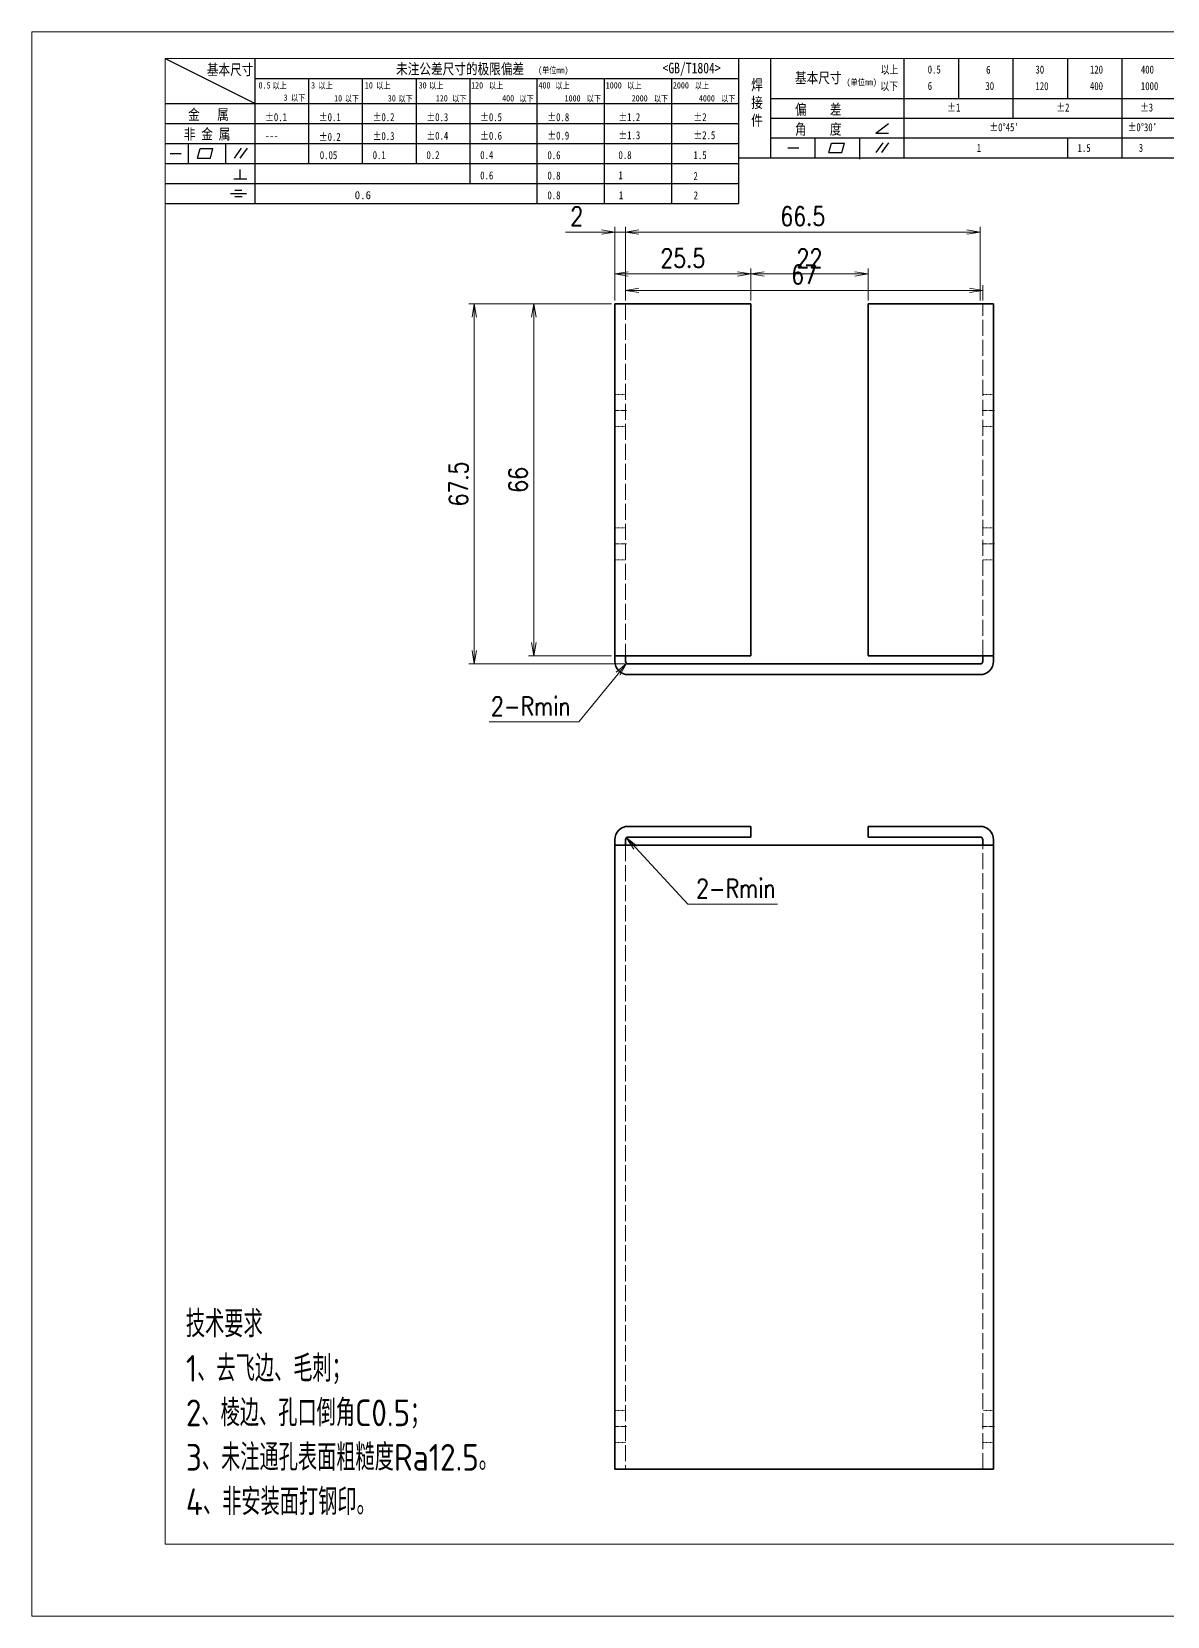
# Model space of a CAD drawing. Header units: inches. Extents: x 269 to 10986, y 1043 to 4337.
# Drawn here: x 6360.5 to 6573.4, y 1166.8 to 1463.8 of the extents above; entities that cross this region are included whole.
import ezdxf

# ---------------------------------------------------------------- set-up
doc = ezdxf.new("R2010")
doc.units = ezdxf.units.IN
doc.header["$MEASUREMENT"] = 0
doc.linetypes.add('AM_ISO02W050x2', pattern=[3.75, 3, -0.75])
doc.linetypes.add('AM_ISO08W050x2', pattern=[9, 6, -0.75, 1.5, -0.75])
for name, color, linetype, lineweight in [('中心线', 2, 'AM_ISO08W050x2', 18), ('图框', 7, 'Continuous', 18), ('标注线', 3, 'Continuous', 18), ('粗实线', 7, 'Continuous', 35), ('虚线', 1, 'AM_ISO02W050x2', 18)]:
    doc.layers.add(name, color=color, linetype=linetype, lineweight=lineweight)
doc.layers.add('图\\M+19E79\\M+195B6\\M+18E9A', color=7, linetype='Continuous')
doc.layers.add('打印', color=7, linetype='Continuous', lineweight=15, plot=False)
doc.layers.add('打印-禁用', color=7, linetype='Continuous', lineweight=15, plot=False)
doc.styles.add('DIM', font='romans.shx', dxfattribs={"width": 0.8, "bigfont": 'bigfont.shx'})
doc.styles.add('国标', font='simfang.ttf', dxfattribs={"width": 0.8})
doc.styles.add('机械长仿宋', font='gbenor.shx', dxfattribs={"height": 1, "bigfont": 'gbcbig.shx'})
doc.dimstyles.new('XR 1-1$0', dxfattribs={"dimtxt": 3.5, "dimasz": 2.5, "dimexe": 1, "dimexo": 0.625, "dimgap": 1.2, "dimtad": 1, "dimzin": 9, "dimdsep": 46, "dimtxsty": 'DIM', "dimblk": 'OPEN', "dimcen": 0, "dimclrd": 8, "dimclre": 8, "dimclrt": 2, "dimazin": 2, "dimtfac": 0.5, "dimtmove": 0, "dimatfit": 3, "dimldrblk": 'OPEN', "dimfxl": 0, "dimtolj": 2, "dimlwd": 18, "dimlwe": 18, "dimarcsym": 0})
doc.dimstyles.new('XR 1-1$4', dxfattribs={"dimtxt": 3.5, "dimasz": 2.5, "dimexe": 1, "dimexo": 0.625, "dimgap": 1.2, "dimtad": 1, "dimtoh": 1, "dimdsep": 46, "dimtxsty": 'DIM', "dimblk": 'OPEN', "dimcen": 0, "dimclrd": 8, "dimclre": 8, "dimclrt": 2, "dimazin": 2, "dimtfac": 0.5, "dimtofl": 0, "dimtmove": 0, "dimatfit": 3, "dimldrblk": 'OPEN', "dimfxl": 0, "dimtolj": 2, "dimlwd": 18, "dimlwe": 18, "dimarcsym": 0})

# ---------------------------------------------------------------- blocks, each defined once
blk = doc.blocks.new('GZDEH零件A3图框V01版')
at = {"layer": '图\\M+19E79\\M+195B6\\M+18E9A', "color": 9}
for p, q in [((2882.49, -1554.46), (2899.37, -1562.92)), ((2899.37, -1581.67), (2899.37, -1554.46)), ((2990.09, -1581.67), (2990.09, -1554.46)), ((2996.09, -1573.08), (2996.09, -1554.46)), ((3021.09, -1561.98), (3021.09, -1554.46)), ((3031.31, -1561.98), (3031.31, -1554.46)), ((3041.53, -1561.98), (3041.53, -1554.46)), ((3051.75, -1561.98), (3051.75, -1554.46)), ((3061.98, -1561.98), (3061.98, -1554.46)), ((2899.37, -1558.24), (2990.09, -1558.24)), ((2909.45, -1574.17), (2909.45, -1558.24)), ((2919.53, -1574.17), (2919.53, -1558.24)), ((2929.61, -1574.17), (2929.61, -1558.24)), ((2939.69, -1577.92), (2939.69, -1558.24)), ((2952.29, -1581.67), (2952.29, -1558.24)), ((2964.89, -1581.67), (2964.89, -1558.24)), ((2977.49, -1581.67), (2977.49, -1558.24)), ((2996.09, -1561.98), (3113.09, -1561.98)), ((3021.09, -1573.08), (3021.09, -1561.98)), ((3041.53, -1565.68), (3041.53, -1561.98)), ((3061.98, -1573.08), (3061.98, -1561.98)), ((2882.49, -1562.92), (2990.09, -1562.92)), ((2882.49, -1566.67), (2990.09, -1566.67)), ((2996.09, -1565.68), (3113.09, -1565.68)), ((3015.75, -1568.51), (3018.15, -1566.66)), ((2882.49, -1570.42), (2990.09, -1570.42)), ((2886.92, -1574.12), (2886.92, -1570.42)), ((2893.91, -1574.12), (2893.91, -1570.42)), ((2996.09, -1569.38), (3113.09, -1569.38)), ((3004.42, -1573.08), (3004.42, -1569.38)), ((3006.97, -1572.12), (3007.45, -1570.33)), ((3007.45, -1570.33), (3009.86, -1570.33)), ((3009.39, -1572.12), (3009.86, -1570.33)), ((3012.75, -1573.08), (3012.75, -1569.38)), ((3015.75, -1568.51), (3018.15, -1568.51)), ((3015.81, -1572.12), (3017.15, -1570.26)), ((3016.89, -1572.12), (3018.23, -1570.26)), ((3051.75, -1573.08), (3051.75, -1569.38)), ((2883.43, -1572.27), (2885.49, -1572.27)), ((2888.59, -1573.16), (2889.07, -1571.37)), ((2888.59, -1573.16), (2891, -1573.16)), ((2889.07, -1571.37), (2891.48, -1571.37)), ((2891, -1573.16), (2891.48, -1571.37)), ((2895.52, -1573.16), (2896.85, -1571.3)), ((2896.6, -1573.16), (2897.94, -1571.3)), ((2990.09, -1573.08), (3113.09, -1573.08)), ((2999.26, -1571.23), (3001.32, -1571.23)), ((3006.97, -1572.12), (3009.39, -1572.12)), ((3012.75, -1573.33), (3012.75, -1573.08)), ((2882.49, -1574.17), (2990.09, -1574.17)), ((2895.42, -1577.05), (2897.81, -1577.05)), ((2896.58, -1577.05), (2896.58, -1575.28)), ((2882.49, -1577.92), (2990.09, -1577.92)), ((2894.79, -1579.77), (2897.77, -1579.77)), ((2895.57, -1579.17), (2896.92, -1579.17)), ((2882.49, -1581.67), (2990.09, -1581.67)), ((2895.57, -1580.37), (2896.93, -1580.37))]:
    blk.add_line(p, q, dxfattribs=at)
at = {"layer": '图框', "linetype": 'Continuous'}
for p, q in [((2882.49, -1554.46), (2882.49, -1832.96)), ((3272.49, -1554.46), (2882.49, -1554.46)), ((2882.49, -1832.96), (3272.49, -1832.96))]:
    blk.add_line(p, q, dxfattribs=at)
at = {"layer": '打印-禁用', "linetype": 'Continuous'}
for p, q in [((2857.49, -1549.46), (2857.49, -1846.46)), ((3277.49, -1549.46), (2857.49, -1549.46)), ((2857.49, -1846.46), (3277.49, -1846.46))]:
    blk.add_line(p, q, dxfattribs=at)
at = {"layer": '图\\M+19E79\\M+195B6\\M+18E9A', "color": 9, "style": '国标', "width": 0.8}
for s, height, p in [('基本尺寸', 2, (2890.33, -1557.58)), ('未注公差尺寸的极限偏差', 2, (2925.81, -1557.44)), ('<GB/T1804>', 2, (2975.78, -1557.27)), ('以上', 1.5, (3016.64, -1557.33)), ('0.5', 1.5, (3025.49, -1557.3)), ('6', 1.5, (3036.45, -1557.34)), ('30', 1.5, (3045.69, -1557.31)), ('120', 1.5, (3055.91, -1557.31)), ('400', 1.5, (3065.46, -1557.31)), ('30', 1.2, (2930.04, -1560.11)), ('基本尺寸', 2, (3000.6, -1559.1)), ('以下', 1.5, (3016.58, -1560.43)), ('6', 1.5, (3025.49, -1560.38)), ('30', 1.5, (3036.31, -1560.39)), ('120', 1.5, (3045.69, -1560.41)), ('400', 1.5, (3055.91, -1560.41)), ('1000', 1.5, (3065.46, -1560.41)), ('金   属', 2, (2886.82, -1565.98)), ('±0.1', 1.5, (2901.27, -1566.23)), ('±0.1', 1.5, (2911.35, -1566.23)), ('±0.2', 1.5, (2921.43, -1566.23)), ('±0.3', 1.5, (2931.51, -1566.23)), ('±0.5', 1.5, (2941.59, -1566.23)), ('±0.8', 1.5, (2954.19, -1566.23)), ('±1.2', 1.5, (2967.51, -1566.23)), ('±2', 1.5, (2981.58, -1566.23)), ('偏    差', 2, (3000.6, -1565.04)), ('±1', 1.5, (3029.16, -1564.42)), ('±2', 1.5, (3049.61, -1564.42)), ('±3', 1.5, (3065.3, -1564.42)), ('非 金 属', 2, (2886.02, -1569.65)), ('±0.3', 1.5, (2921.43, -1569.77)), ('±0.4', 1.5, (2931.51, -1569.71)), ('±0.6', 1.5, (2941.59, -1569.71)), ('±0.9', 1.5, (2954.19, -1569.68)), ('±1.3', 1.5, (2967.51, -1569.62)), ('±2.5', 1.5, (2981.58, -1569.61)), ('角    度', 2, (3000.6, -1568.74)), ("±0%%D45'", 1.5, (3037.06, -1568.12)), ("±0%%D30'", 1.5, (3062.98, -1568.12)), ('---', 1.5, (2901.27, -1569.65)), ('±0.2', 1.5, (2911.35, -1569.92)), ('1', 1.5, (3034.69, -1571.98)), ('1.5', 1.5, (3053.59, -1572.01)), ('3', 1.5, (3065.05, -1571.98)), ('0.1', 1.5, (2921.43, -1573.34)), ('0.2', 1.5, (2931.51, -1573.33)), ('0.4', 1.5, (2941.59, -1573.33)), ('0.6', 1.5, (2954.19, -1573.35)), ('0.8', 1.5, (2967.51, -1573.33)), ('1.5', 1.5, (2981.58, -1573.34)), ('0.6', 1.5, (2941.59, -1577.14)), ('0.8', 1.5, (2954.19, -1577.17)), ('1', 1.5, (2967.51, -1577.12)), ('2', 1.5, (2981.58, -1577.26)), ('0.8', 1.5, (2954.19, -1580.87)), ('1', 1.5, (2967.59, -1580.86)), ('2', 1.5, (2981.62, -1580.89))]:
    blk.add_text(s, height=height, dxfattribs=at).set_placement(p)
at = {"layer": '图\\M+19E79\\M+195B6\\M+18E9A', "color": 9, "lineweight": 15, "style": '国标', "width": 0.8}
for s, p in [('(单位mm)', (2952.44, -1557.27)), ('0.5', (2900.03, -1560.11)), ('以上', (2902.64, -1560.16)), ('3', (2909.88, -1560.11)), ('以上', (2911.25, -1560.16)), ('10', (2919.96, -1560.11)), ('以上', (2922.09, -1560.16)), ('以上', (2932.02, -1560.16)), ('120', (2939.88, -1560.11)), ('以上', (2943.21, -1560.16)), ('400', (2952.52, -1560.11)), ('以上', (2955.68, -1560.16)), ('1000', (2965.12, -1560.11)), ('以上', (2969.16, -1560.16)), ('2000', (2977.72, -1560.11)), ('以上', (2981.8, -1560.16)), ('(单位mm)', (3010.27, -1559.51)), ('3', (2904.73, -1562.41)), ('以下', (2906.1, -1562.46)), ('10', (2914.19, -1562.54)), ('以下', (2916.18, -1562.59)), ('30', (2924.27, -1562.54)), ('以下', (2926.26, -1562.59)), ('120', (2933.26, -1562.54)), ('以下', (2936.34, -1562.59)), ('400', (2945.7, -1562.54)), ('以下', (2948.94, -1562.59)), ('1000', (2957.41, -1562.54)), ('以下', (2961.54, -1562.59)), ('2000', (2969.99, -1562.54)), ('以下', (2974.14, -1562.59)), ('4000', (2982.59, -1562.54)), ('以下', (2986.74, -1562.59))]:
    blk.add_text(s, height=1.2, dxfattribs=at).set_placement(p)
at = {"layer": '图\\M+19E79\\M+195B6\\M+18E9A', "color": 9, "lineweight": 13, "style": '国标'}
blk.add_text('0.6', height=1.5, dxfattribs=at).set_placement((2918.05, -1580.85))
at = {"layer": '图\\M+19E79\\M+195B6\\M+18E9A', "color": 9, "style": '国标'}
for s, insert, char_height, width, attachment_point in [('焊\\P接\\P件', (2992.39, -1558.41), 2, 3.1877, 1), ('0.05', (2911.51, -1573.37), 1.5, 5.1982, 7)]:
    blk.add_mtext(s, dxfattribs=dict(at, insert=insert, char_height=char_height, width=width, attachment_point=attachment_point))
blk = doc.blocks.new('DEH A3')
at = {"layer": '图框'}
blk.add_blockref('GZDEH零件A3图框V01版', (-2857.49, 1846.46), dxfattribs=at)
blk = doc.blocks.new('_Open')
at = {"color": 0, "linetype": 'ByBlock', "lineweight": -2}
for p, q in [((-1, 0.17), (0, 0)), ((-1, -0.17), (0, 0)), ((0, 0), (-1, 0))]:
    blk.add_line(p, q, dxfattribs=at)
blk = doc.blocks.new('*D922')
at = {"layer": 'Defpoints', "color": 0, "transparency": 16777216}
for p in [(6443.48, 1412.82), (6469.83, 1412.82), (6472.33, 1345.32)]:
    blk.add_point(p, dxfattribs=at)
at = {"layer": '标注线', "color": 8, "lineweight": 18, "transparency": 16777216}
for p, q in [((6469.21, 1412.82), (6442.48, 1412.82)), ((6443.48, 1347.82), (6443.48, 1410.32)), ((6471.71, 1345.32), (6442.48, 1345.32))]:
    blk.add_line(p, q, dxfattribs=at)
at = {"layer": '标注线', "color": 8, "lineweight": 18, "transparency": 16777216, "xscale": 2.5, "yscale": 2.5, "zscale": 2.5}
for p, rotation in [((6443.48, 1412.82), 90), ((6443.48, 1345.32), 270)]:
    blk.add_blockref('_Open', p, dxfattribs=dict(at, rotation=rotation))
at = {"layer": '标注线', "color": 2, "transparency": 16777216, "insert": (6440.53, 1379.07), "char_height": 3.5, "attachment_point": 5, "rotation": 90, "style": 'DIM'}
blk.add_mtext('\\A2;67.5', dxfattribs=at)
blk = doc.blocks.new('*D923')
at = {"layer": 'Defpoints', "color": 0, "transparency": 16777216}
for p in [(6538.33, 1426.27), (6471.83, 1412.82), (6538.33, 1412.82)]:
    blk.add_point(p, dxfattribs=at)
at = {"layer": '标注线', "color": 8, "lineweight": 18, "transparency": 16777216}
for p, q in [((6471.83, 1413.44), (6471.83, 1427.27)), ((6474.33, 1426.27), (6535.83, 1426.27)), ((6538.33, 1413.44), (6538.33, 1427.27))]:
    blk.add_line(p, q, dxfattribs=at)
at = {"layer": '标注线', "color": 8, "lineweight": 18, "transparency": 16777216, "xscale": 2.5, "yscale": 2.5, "zscale": 2.5, "rotation": 180}
blk.add_blockref('_Open', (6471.83, 1426.27), dxfattribs=at)
at = {"layer": '标注线', "color": 8, "lineweight": 18, "transparency": 16777216, "xscale": 2.5, "yscale": 2.5, "zscale": 2.5}
blk.add_blockref('_Open', (6538.33, 1426.27), dxfattribs=at)
at = {"layer": '标注线', "color": 2, "transparency": 16777216, "insert": (6505.08, 1429.22), "char_height": 3.5, "attachment_point": 5, "style": 'DIM'}
blk.add_mtext('\\A2;66.5', dxfattribs=at)
blk = doc.blocks.new('*D924')
at = {"layer": 'Defpoints', "color": 0, "transparency": 16777216}
for p in [(6469.83, 1426.27), (6469.83, 1412.82), (6471.83, 1412.82)]:
    blk.add_point(p, dxfattribs=at)
at = {"layer": '标注线', "color": 8, "lineweight": 18, "transparency": 16777216}
for p, q in [((6467.33, 1426.27), (6460.56, 1426.27)), ((6469.83, 1413.44), (6469.83, 1427.27)), ((6471.83, 1426.27), (6469.83, 1426.27)), ((6471.83, 1413.44), (6471.83, 1427.27)), ((6474.33, 1426.27), (6476.83, 1426.27))]:
    blk.add_line(p, q, dxfattribs=at)
at = {"layer": '标注线', "color": 8, "lineweight": 18, "transparency": 16777216, "xscale": 2.5, "yscale": 2.5, "zscale": 2.5}
blk.add_blockref('_Open', (6469.83, 1426.27), dxfattribs=at)
at = {"layer": '标注线', "color": 8, "lineweight": 18, "transparency": 16777216, "xscale": 2.5, "yscale": 2.5, "zscale": 2.5, "rotation": 180}
blk.add_blockref('_Open', (6471.83, 1426.27), dxfattribs=at)
at = {"layer": '标注线', "color": 2, "transparency": 16777216, "insert": (6462.7, 1429.22), "char_height": 3.5, "attachment_point": 5, "style": 'DIM'}
blk.add_mtext('\\A2;2', dxfattribs=at)
blk = doc.blocks.new('*D925')
at = {"layer": 'Defpoints', "color": 0, "transparency": 16777216}
for p in [(6469.83, 1418.41), (6469.83, 1412.82), (6495.33, 1412.82)]:
    blk.add_point(p, dxfattribs=at)
at = {"layer": '标注线', "color": 8, "lineweight": 18, "transparency": 16777216}
for p, q in [((6469.83, 1413.44), (6469.83, 1419.41)), ((6492.83, 1418.41), (6472.33, 1418.41)), ((6495.33, 1413.44), (6495.33, 1419.41))]:
    blk.add_line(p, q, dxfattribs=at)
at = {"layer": '标注线', "color": 8, "lineweight": 18, "transparency": 16777216, "xscale": 2.5, "yscale": 2.5, "zscale": 2.5, "rotation": 180}
blk.add_blockref('_Open', (6469.83, 1418.41), dxfattribs=at)
at = {"layer": '标注线', "color": 8, "lineweight": 18, "transparency": 16777216, "xscale": 2.5, "yscale": 2.5, "zscale": 2.5}
blk.add_blockref('_Open', (6495.33, 1418.41), dxfattribs=at)
at = {"layer": '标注线', "color": 2, "transparency": 16777216, "insert": (6482.58, 1421.36), "char_height": 3.5, "attachment_point": 5, "style": 'DIM'}
blk.add_mtext('\\A2;25.5', dxfattribs=at)
blk = doc.blocks.new('*D926')
at = {"layer": 'Defpoints', "color": 0, "transparency": 16777216}
for p in [(6517.33, 1418.41), (6495.33, 1412.82), (6517.33, 1412.82)]:
    blk.add_point(p, dxfattribs=at)
at = {"layer": '标注线', "color": 8, "lineweight": 18, "transparency": 16777216}
for p, q in [((6495.33, 1413.44), (6495.33, 1419.41)), ((6497.83, 1418.41), (6514.83, 1418.41)), ((6517.33, 1413.44), (6517.33, 1419.41))]:
    blk.add_line(p, q, dxfattribs=at)
at = {"layer": '标注线', "color": 8, "lineweight": 18, "transparency": 16777216, "xscale": 2.5, "yscale": 2.5, "zscale": 2.5, "rotation": 180}
blk.add_blockref('_Open', (6495.33, 1418.41), dxfattribs=at)
at = {"layer": '标注线', "color": 8, "lineweight": 18, "transparency": 16777216, "xscale": 2.5, "yscale": 2.5, "zscale": 2.5}
blk.add_blockref('_Open', (6517.33, 1418.41), dxfattribs=at)
at = {"layer": '标注线', "color": 2, "transparency": 16777216, "insert": (6506.33, 1421.36), "char_height": 3.5, "attachment_point": 5, "style": 'DIM'}
blk.add_mtext('\\A2;22', dxfattribs=at)
blk = doc.blocks.new('*D927')
at = {"layer": 'Defpoints', "color": 0, "transparency": 16777216}
for p in [(6454.63, 1412.82), (6466.79, 1412.82), (6469.83, 1346.82)]:
    blk.add_point(p, dxfattribs=at)
at = {"layer": '标注线', "color": 8, "lineweight": 18, "transparency": 16777216}
for p, q in [((6466.17, 1412.82), (6453.63, 1412.82)), ((6454.63, 1349.32), (6454.63, 1410.32)), ((6469.21, 1346.82), (6453.63, 1346.82))]:
    blk.add_line(p, q, dxfattribs=at)
at = {"layer": '标注线', "color": 8, "lineweight": 18, "transparency": 16777216, "xscale": 2.5, "yscale": 2.5, "zscale": 2.5}
for p, rotation in [((6454.63, 1412.82), 90), ((6454.63, 1346.82), 270)]:
    blk.add_blockref('_Open', p, dxfattribs=dict(at, rotation=rotation))
at = {"layer": '标注线', "color": 2, "transparency": 16777216, "insert": (6451.68, 1379.82), "char_height": 3.5, "attachment_point": 5, "rotation": 90, "style": 'DIM'}
blk.add_mtext('\\A2;66', dxfattribs=at)
blk = doc.blocks.new('*D928')
at = {"layer": 'Defpoints', "color": 0, "transparency": 16777216}
for p in [(6472.02, 1345.43), (6472.33, 1345.82)]:
    blk.add_point(p, dxfattribs=at)
at = {"layer": '标注线', "color": 8, "lineweight": 18, "transparency": 16777216}
for p, q in [((6463.06, 1334.44), (6470.44, 1343.49)), ((6446.26, 1334.44), (6463.06, 1334.44))]:
    blk.add_line(p, q, dxfattribs=at)
at = {"layer": '标注线', "color": 8, "lineweight": 18, "transparency": 16777216, "xscale": 2.5, "yscale": 2.5, "zscale": 2.5, "rotation": 50.8205293250135}
blk.add_blockref('_Open', (6472.02, 1345.43), dxfattribs=at)
at = {"layer": '标注线', "color": 2, "transparency": 16777216, "insert": (6454.06, 1337.39), "char_height": 3.5, "attachment_point": 5, "style": 'DIM'}
blk.add_mtext('\\A2;2-Rmin', dxfattribs=at)
blk = doc.blocks.new('*D935')
at = {"layer": 'Defpoints', "color": 0, "transparency": 16777216}
for p in [(6471.99, 1312.74), (6472.33, 1312.37)]:
    blk.add_point(p, dxfattribs=at)
at = {"layer": '标注线', "color": 8, "lineweight": 18, "transparency": 16777216}
for p, q in [((6483.51, 1300.31), (6473.69, 1310.91)), ((6500.31, 1300.31), (6483.51, 1300.31))]:
    blk.add_line(p, q, dxfattribs=at)
at = {"layer": '标注线', "color": 8, "lineweight": 18, "transparency": 16777216, "xscale": 2.5, "yscale": 2.5, "zscale": 2.5, "rotation": 132.7961256522438}
blk.add_blockref('_Open', (6471.99, 1312.74), dxfattribs=at)
at = {"layer": '标注线', "color": 2, "transparency": 16777216, "insert": (6492.51, 1303.26), "char_height": 3.5, "attachment_point": 5, "style": 'DIM'}
blk.add_mtext('\\A2;2-Rmin', dxfattribs=at)
blk = doc.blocks.new('*D1272')
at = {"color": 8, "lineweight": 18, "transparency": 16777216}
for p, q in [((6471.83, 1413.44), (6471.83, 1416.34)), ((6474.33, 1415.34), (6536.33, 1415.34)), ((6538.83, 1413.44), (6538.83, 1416.34))]:
    blk.add_line(p, q, dxfattribs=at)
at = {"layer": 'Defpoints', "color": 0, "transparency": 16777216}
for p in [(6538.83, 1415.34), (6471.83, 1412.82), (6538.83, 1412.82)]:
    blk.add_point(p, dxfattribs=at)
at = {"color": 8, "lineweight": 18, "transparency": 16777216, "xscale": 2.5, "yscale": 2.5, "zscale": 2.5, "rotation": 180}
blk.add_blockref('_Open', (6471.83, 1415.34), dxfattribs=at)
at = {"color": 8, "lineweight": 18, "transparency": 16777216, "xscale": 2.5, "yscale": 2.5, "zscale": 2.5}
blk.add_blockref('_Open', (6538.83, 1415.34), dxfattribs=at)
at = {"color": 2, "transparency": 16777216, "insert": (6505.33, 1418.29), "char_height": 3.5, "attachment_point": 5, "style": 'DIM'}
blk.add_mtext('\\A2;67', dxfattribs=at)

msp = doc.modelspace()

# ---------------------------------------------------------------- linework, layer by layer
at = {"layer": '中心线', "ltscale": 0.060015}
for p, q in [((6472.031, 1392.817), (6469.631, 1392.817)), ((6541.031, 1392.817), (6538.631, 1392.817)), ((6472.031, 1367.817), (6469.631, 1367.817)), ((6541.031, 1367.817), (6538.631, 1367.817)), ((6472.031, 1202.375), (6469.631, 1202.375)), ((6541.031, 1202.375), (6538.631, 1202.375))]:
    msp.add_line(p, q, dxfattribs=at)
at = {"layer": '打印'}
msp.add_lwpolyline([(6360.493, 1463.819), (6780.493, 1463.819), (6780.493, 1166.819), (6360.493, 1166.819)], close=True, dxfattribs=at)
at = {"layer": '粗实线'}
for p, q in [((6469.831, 1412.817), (6469.831, 1346.817)), ((6495.331, 1412.817), (6472.331, 1412.817)), ((6495.331, 1412.817), (6495.331, 1346.817)), ((6538.331, 1412.817), (6517.331, 1412.817)), ((6517.331, 1412.817), (6517.331, 1346.817)), ((6540.831, 1346.817), (6540.831, 1412.817)), ((6495.331, 1346.817), (6472.331, 1346.817)), ((6538.331, 1346.817), (6517.331, 1346.817)), ((6538.331, 1345.317), (6472.331, 1345.317)), ((6538.331, 1343.317), (6472.331, 1343.317)), ((6495.331, 1314.875), (6472.331, 1314.875)), ((6495.331, 1312.875), (6472.331, 1312.875)), ((6538.331, 1314.875), (6517.331, 1314.875)), ((6517.331, 1312.875), (6538.331, 1312.875)), ((6469.831, 1311.375), (6469.831, 1194.375)), ((6538.331, 1311.375), (6472.331, 1311.375)), ((6540.831, 1194.375), (6540.831, 1311.375)), ((6472.331, 1194.375), (6538.331, 1194.375))]:
    msp.add_line(p, q, dxfattribs=at)
at = {"layer": '粗实线', "ltscale": 0.0625}
for p, q in [((6472.331, 1412.817), (6469.831, 1412.817)), ((6538.331, 1412.817), (6540.831, 1412.817)), ((6472.331, 1346.817), (6469.831, 1346.817)), ((6538.331, 1346.817), (6540.831, 1346.817)), ((6469.831, 1311.375), (6472.331, 1311.375)), ((6538.331, 1311.375), (6540.831, 1311.375)), ((6469.831, 1194.375), (6472.331, 1194.375)), ((6538.331, 1194.375), (6540.831, 1194.375))]:
    msp.add_line(p, q, dxfattribs=at)
at = {"layer": '粗实线', "ltscale": 0.025}
for p, q in [((6469.831, 1346.817), (6469.831, 1345.817)), ((6471.831, 1346.817), (6471.831, 1345.817)), ((6538.831, 1345.817), (6538.831, 1346.817)), ((6540.831, 1345.817), (6540.831, 1346.817)), ((6469.831, 1311.375), (6469.831, 1312.375)), ((6471.831, 1311.375), (6471.831, 1312.375)), ((6538.831, 1312.375), (6538.831, 1311.375)), ((6540.831, 1311.375), (6540.831, 1312.375))]:
    msp.add_line(p, q, dxfattribs=at)
at = {"layer": '粗实线', "ltscale": 0.05}
for p, q in [((6495.331, 1314.875), (6495.331, 1312.875)), ((6517.331, 1314.875), (6517.331, 1312.875))]:
    msp.add_line(p, q, dxfattribs=at)
at = {"layer": '粗实线'}
for centre, radius, start, end in [((6472.331, 1345.817), 2.5, 180, 270), ((6472.331, 1345.817), 0.5, 180, 270), ((6538.331, 1345.817), 0.5, 270, 360), ((6538.331, 1345.817), 2.5, 270, 360), ((6472.331, 1312.375), 2.5, 90, 180), ((6472.331, 1312.375), 0.5, 90, 180), ((6538.331, 1312.375), 2.5, 0, 90), ((6538.331, 1312.375), 0.5, 0, 90)]:
    msp.add_arc(centre, radius, start, end, dxfattribs=at)
at = {"layer": '虚线'}
for p, q in [((6471.831, 1412.817), (6471.831, 1346.817)), ((6538.831, 1346.817), (6538.831, 1412.817)), ((6471.831, 1311.375), (6471.831, 1194.375)), ((6538.831, 1194.375), (6538.831, 1311.375))]:
    msp.add_line(p, q, dxfattribs=at)
at = {"layer": '虚线', "ltscale": 0.05}
for p, q in [((6471.831, 1395.817), (6469.831, 1395.817)), ((6540.831, 1395.817), (6538.831, 1395.817)), ((6471.831, 1389.817), (6469.831, 1389.817)), ((6540.831, 1389.817), (6538.831, 1389.817)), ((6471.831, 1370.817), (6469.831, 1370.817)), ((6540.831, 1370.817), (6538.831, 1370.817)), ((6471.831, 1364.817), (6469.831, 1364.817)), ((6540.831, 1364.817), (6538.831, 1364.817)), ((6471.831, 1205.375), (6469.831, 1205.375)), ((6471.831, 1205.375), (6469.831, 1205.375)), ((6540.831, 1205.375), (6538.831, 1205.375)), ((6540.831, 1205.375), (6538.831, 1205.375)), ((6471.831, 1199.375), (6469.831, 1199.375)), ((6471.831, 1199.375), (6469.831, 1199.375)), ((6540.831, 1199.375), (6538.831, 1199.375)), ((6540.831, 1199.375), (6538.831, 1199.375))]:
    msp.add_line(p, q, dxfattribs=at)

# ---------------------------------------------------------------- block references
at = {"layer": '图框'}
msp.add_blockref('DEH A3', (6360.493, 1166.819), dxfattribs=at)

# ---------------------------------------------------------------- texts
at = {"layer": '标注线', "color": 2, "insert": (6389.406, 1185.75), "char_height": 5, "width": 114.82461, "attachment_point": 7, "style": '机械长仿宋'}
msp.add_mtext('\\A2;技术要求\\P1、去飞边、毛刺；\\P2、棱边、孔口倒角C0.5；\\P3、未注通孔表面粗糙度Ra12.5。\\P4、非安装面打钢印。', dxfattribs=at)

# ---------------------------------------------------------------- dimensions: what is measured, and where the dimension line sits
dim = msp.add_linear_dim(base=(6538.831, 1415.336), p1=(6471.831, 1412.817), p2=(6538.831, 1412.817), dimstyle='XR 1-1$0', override={"dimarcsym": 1})
dim.commit()
dim.dimension.update_dxf_attribs({"geometry": '*D1272', "text_midpoint": (6505.331, 1418.286)})
at = {"layer": '标注线'}
for base, p1, p2, picture, middle in [((6469.831, 1426.272), (6471.831, 1412.817), (6469.831, 1412.817), '*D924', (6462.698, 1429.222)), ((6538.331, 1426.272), (6471.831, 1412.817), (6538.331, 1412.817), '*D923', (6505.081, 1429.222)), ((6469.831, 1418.405), (6495.331, 1412.817), (6469.831, 1412.817), '*D925', (6482.581, 1421.355)), ((6517.331, 1418.405), (6495.331, 1412.817), (6517.331, 1412.817), '*D926', (6506.331, 1421.355))]:
    dim = msp.add_linear_dim(base=base, p1=p1, p2=p2, dimstyle='XR 1-1$0', dxfattribs=at)
    dim.commit()
    dim.dimension.update_dxf_attribs({"geometry": picture, "text_midpoint": middle})
for base, p1, p2, picture, middle in [((6443.475, 1412.817), (6472.331, 1345.317), (6469.831, 1412.817), '*D922', (6440.525, 1379.067)), ((6454.628, 1412.817), (6469.831, 1346.817), (6466.791, 1412.817), '*D927', (6451.678, 1379.817))]:
    dim = msp.add_linear_dim(base=base, p1=p1, p2=p2, angle=90, dimstyle='XR 1-1$0', dxfattribs=at)
    dim.commit()
    dim.dimension.update_dxf_attribs({"geometry": picture, "text_midpoint": middle})
dim = msp.add_radius_dim(center=(6472.331, 1345.817), mpoint=(6472.015, 1345.429), text='2-Rmin', dimstyle='XR 1-1$4', dxfattribs=at)
dim.commit()
dim.dimension.update_dxf_attribs({"geometry": '*D928', "text_midpoint": (6454.059, 1334.44), "dimtype": 164})
dim = msp.add_radius_dim(center=(6472.331, 1312.375), mpoint=(6471.992, 1312.742), text='2-Rmin', dimstyle='XR 1-1$4', override={"dimtmove": 1}, dxfattribs=at)
dim.commit()
dim.dimension.update_dxf_attribs({"geometry": '*D935', "text_midpoint": (6483.505, 1300.306), "dimtype": 164})

doc.saveas('drawing.dxf')
